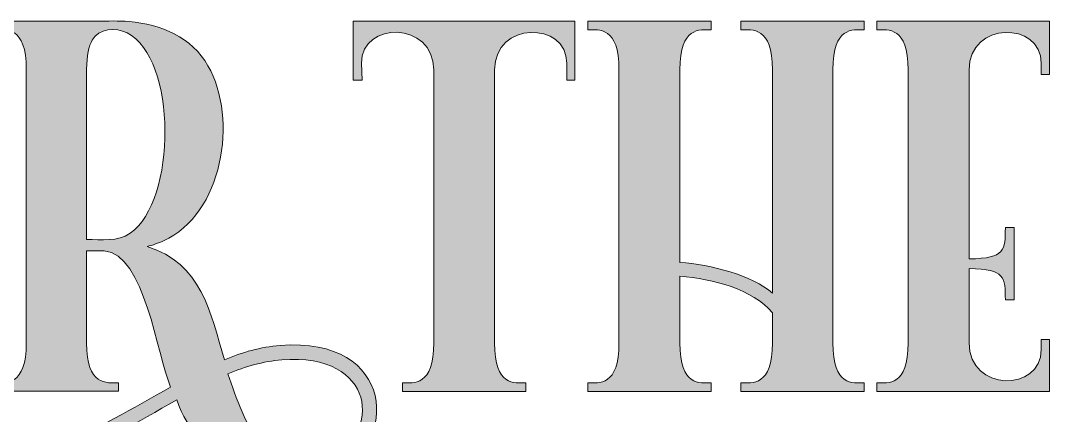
# Model space of a CAD drawing. Header units: inches. Extents: x 54 to 1026, y -1028 to -52.
# Drawn here: x 513 to 1026, y -604 to -408 of the extents above; entities that cross this region are included whole.
import ezdxf

# ---------------------------------------------------------------- set-up
doc = ezdxf.new("R2010")
doc.units = ezdxf.units.IN
doc.header["$MEASUREMENT"] = 0
doc.layers.add('Layer 1', color=7, linetype='Continuous')

# ---------------------------------------------------------------- blocks, each defined once
blk = doc.blocks.new('block 2')
at = {"layer": 'Layer 1', "true_color": 0xffffff}
h = blk.add_hatch(color=7, dxfattribs=at)
h.dxf.hatch_style = 2
edge = h.paths.add_edge_path()
edge.add_spline(control_points=[(471.29, -641.93), (519.06, -638.35), (550.73, -619.45), (590.58, -596.72), (601.05, -627.37), (637.06, -644.99), (667.72, -632.99), (702.46, -619.71), (699.65, -564.79), (642.17, -569.64), (632.47, -570.41), (623.27, -572.96), (614.33, -576.79), (607.43, -553.04), (602.84, -528.51), (575.76, -520.34), (578.83, -519.57), (581.38, -518.55), (583.93, -517.53), (613.31, -504.25), (621.48, -456.99), (606.16, -430.17), (597.99, -415.87), (582.66, -409.48), (566.82, -408.21), (561.46, -407.7), (556.35, -407.95), (550.73, -407.95), (550.73, -407.95), (499.64, -407.95), (499.64, -407.95), (499.64, -407.95), (499.64, -412.04), (499.64, -412.04), (505.52, -412.04), (515.48, -410.5), (515.48, -431.96), (515.48, -431.96), (515.48, -568.36), (515.48, -568.36), (515.48, -589.82), (505.52, -588.29), (499.64, -588.29), (499.64, -588.29), (499.64, -592.37), (499.64, -592.37), (499.64, -592.37), (561.46, -592.37), (561.46, -592.37), (561.46, -592.37), (561.46, -588.29), (561.46, -588.29), (555.58, -588.29), (545.62, -589.82), (545.62, -568.36), (545.62, -568.36), (545.62, -522.39), (545.62, -522.39), (545.62, -522.39), (554.3, -522.39), (554.3, -522.39), (574.74, -524.17), (580.61, -574.24), (587.51, -590.33), (548.69, -612.3), (517.27, -631.2), (470.52, -634.78), (394.15, -640.65), (399.26, -548.18), (450.34, -552.02), (463.37, -553.04), (472.57, -564.02), (473.33, -576.28), (468.74, -575.77), (465.16, -578.84), (463.88, -582.67), (460.05, -593.14), (474.61, -599.01), (479.21, -589.31), (481.76, -583.69), (480.99, -575), (479.46, -568.87), (475.89, -556.36), (464.9, -545.88), (450.86, -544.86), (389.55, -540.26), (384.19, -648.82), (471.29, -641.93)], knot_values=[0, 0, 0, 0, 1, 1, 1, 2, 2, 2, 3, 3, 3, 4, 4, 4, 5, 5, 5, 6, 6, 6, 7, 7, 7, 8, 8, 8, 9, 9, 9, 10, 10, 10, 11, 11, 11, 12, 12, 12, 13, 13, 13, 14, 14, 14, 15, 15, 15, 16, 16, 16, 17, 17, 17, 18, 18, 18, 19, 19, 19, 20, 20, 20, 21, 21, 21, 22, 22, 22, 23, 23, 23, 24, 24, 24, 25, 25, 25, 26, 26, 26, 27, 27, 27, 28, 28, 28, 29, 29, 29, 29], degree=3, periodic=1)
edge = h.paths.add_edge_path()
edge.add_spline(control_points=[(642.94, -576.79), (690.2, -572.96), (693.01, -614.09), (666.44, -625.84), (635.28, -639.63), (624.55, -608.47), (616.12, -583.69), (625.06, -580.11), (633.75, -577.56), (642.94, -576.79)], knot_values=[0, 0, 0, 0, 1, 1, 1, 2, 2, 2, 3, 3, 3, 3], degree=3, periodic=1)
edge = h.paths.add_edge_path()
edge.add_spline(control_points=[(567.33, -513.7), (560.95, -518.04), (553.03, -516.77), (545.62, -516.77), (545.62, -516.77), (545.62, -431.96), (545.62, -431.96), (545.62, -425.07), (546.64, -420.47), (548.43, -417.4), (551.75, -411.53), (560.18, -411.02), (565.8, -413.83), (590.83, -426.34), (590.58, -497.61), (567.33, -513.7)], knot_values=[0, 0, 0, 0, 1, 1, 1, 2, 2, 2, 3, 3, 3, 4, 4, 4, 5, 5, 5, 5], degree=3, periodic=1)
h = blk.add_hatch(color=7, dxfattribs=at)
h.dxf.hatch_style = 2
edge = h.paths.add_edge_path()
edge.add_spline(control_points=[(789.3, -437.33), (789.3, -437.33), (789.3, -425.58), (789.3, -425.58), (789.3, -425.58), (789.3, -407.95), (789.3, -407.95), (789.3, -407.95), (678.7, -407.95), (678.7, -407.95), (678.7, -407.95), (678.7, -425.58), (678.7, -425.58), (678.7, -425.58), (678.7, -437.33), (678.7, -437.33), (678.7, -437.33), (683.04, -437.33), (683.04, -437.33), (683.04, -437.33), (682.79, -428.9), (682.79, -428.9), (682.79, -407.7), (718.8, -407.95), (718.8, -432.22), (718.8, -477.68), (718.8, -522.9), (718.8, -568.36), (718.8, -590.07), (708.84, -588.29), (703.22, -588.29), (703.22, -588.29), (703.22, -592.63), (703.22, -592.63), (723.66, -592.63), (744.35, -592.63), (764.78, -592.63), (764.78, -592.63), (764.78, -588.29), (764.78, -588.29), (759.16, -588.29), (749.2, -590.07), (749.2, -568.36), (749.2, -522.9), (749.2, -477.68), (749.2, -432.22), (749.2, -407.95), (785.22, -407.95), (785.22, -428.9), (785.22, -432.22), (785.22, -436.82), (785.22, -437.33), (785.22, -437.33), (789.3, -437.33), (789.3, -437.33)], knot_values=[0, 0, 0, 0, 1, 1, 1, 2, 2, 2, 3, 3, 3, 4, 4, 4, 5, 5, 5, 6, 6, 6, 7, 7, 7, 8, 8, 8, 9, 9, 9, 10, 10, 10, 11, 11, 11, 12, 12, 12, 13, 13, 13, 14, 14, 14, 15, 15, 15, 16, 16, 16, 17, 17, 17, 18, 18, 18, 18], degree=3, periodic=1)
h = blk.add_hatch(color=7, dxfattribs=at)
h.dxf.hatch_style = 2
edge = h.paths.add_edge_path()
edge.add_spline(control_points=[(872.07, -412.29), (877.69, -412.29), (887.9, -410.5), (887.9, -432.22), (887.9, -432.22), (887.9, -543.59), (887.9, -543.59), (877.69, -534.65), (857.25, -529.28), (841.67, -528.26), (841.67, -528.26), (841.67, -432.22), (841.67, -432.22), (841.67, -410.5), (851.63, -412.29), (857.25, -412.29), (857.25, -412.29), (857.25, -407.95), (857.25, -407.95), (836.82, -407.95), (816.13, -407.95), (795.69, -407.95), (795.69, -407.95), (795.69, -412.29), (795.69, -412.29), (801.31, -412.29), (811.27, -410.5), (811.27, -432.22), (811.27, -477.68), (811.27, -522.9), (811.27, -568.36), (811.27, -590.07), (801.31, -588.29), (795.69, -588.29), (795.69, -588.29), (795.69, -592.63), (795.69, -592.63), (816.13, -592.63), (836.82, -592.63), (857.25, -592.63), (857.25, -592.63), (857.25, -588.29), (857.25, -588.29), (851.63, -588.29), (841.67, -590.07), (841.67, -568.36), (841.67, -568.36), (841.67, -535.16), (841.67, -535.16), (858.27, -536.43), (877.94, -541.54), (887.9, -553.29), (887.9, -553.29), (887.9, -568.36), (887.9, -568.36), (887.9, -590.07), (877.69, -588.29), (872.07, -588.29), (872.07, -588.29), (872.07, -592.63), (872.07, -592.63), (892.76, -592.63), (913.19, -592.63), (933.62, -592.63), (933.62, -592.63), (933.62, -588.29), (933.62, -588.29), (928.01, -588.29), (918.04, -590.07), (918.04, -568.36), (918.04, -522.9), (918.04, -477.68), (918.04, -432.22), (918.04, -410.5), (928.01, -412.29), (933.62, -412.29), (933.62, -412.29), (933.62, -407.95), (933.62, -407.95), (913.19, -407.95), (892.76, -407.95), (872.07, -407.95), (872.07, -407.95), (872.07, -412.29), (872.07, -412.29)], knot_values=[0, 0, 0, 0, 1, 1, 1, 2, 2, 2, 3, 3, 3, 4, 4, 4, 5, 5, 5, 6, 6, 6, 7, 7, 7, 8, 8, 8, 9, 9, 9, 10, 10, 10, 11, 11, 11, 12, 12, 12, 13, 13, 13, 14, 14, 14, 15, 15, 15, 16, 16, 16, 17, 17, 17, 18, 18, 18, 19, 19, 19, 20, 20, 20, 21, 21, 21, 22, 22, 22, 23, 23, 23, 24, 24, 24, 25, 25, 25, 26, 26, 26, 27, 27, 27, 28, 28, 28, 28], degree=3, periodic=1)
h = blk.add_hatch(color=7, dxfattribs=at)
h.dxf.hatch_style = 2
edge = h.paths.add_edge_path()
edge.add_spline(control_points=[(1026.09, -434.52), (1026.09, -434.52), (1026.09, -407.95), (1026.09, -407.95), (1026.09, -407.95), (940.01, -407.95), (940.01, -407.95), (940.01, -407.95), (940.01, -412.29), (940.01, -412.29), (945.63, -412.29), (955.59, -410.5), (955.59, -432.22), (955.59, -477.68), (955.59, -522.9), (955.59, -568.36), (955.59, -590.07), (945.63, -588.29), (940.01, -588.29), (940.01, -588.29), (940.01, -592.63), (940.01, -592.63), (940.01, -592.63), (1026.09, -592.63), (1026.09, -592.63), (1026.09, -592.63), (1026.09, -566.57), (1026.09, -566.57), (1026.09, -566.57), (1022, -566.57), (1022, -566.57), (1022, -566.57), (1022, -571.68), (1022, -571.68), (1022, -592.89), (985.99, -592.89), (985.99, -568.36), (985.99, -568.36), (985.99, -531.32), (985.99, -531.32), (1004.38, -531.58), (1003.87, -535.67), (1004.12, -546.91), (1004.12, -546.91), (1008.47, -546.91), (1008.47, -546.91), (1008.47, -534.9), (1008.47, -522.9), (1008.47, -510.89), (1008.47, -510.89), (1004.12, -510.89), (1004.12, -510.89), (1003.87, -522.13), (1004.38, -526.22), (985.99, -526.47), (985.99, -526.47), (985.99, -432.22), (985.99, -432.22), (985.99, -407.95), (1022, -407.95), (1022, -428.9), (1022, -432.22), (1022, -434), (1022, -434.52), (1022, -434.52), (1026.09, -434.52), (1026.09, -434.52)], knot_values=[0, 0, 0, 0, 1, 1, 1, 2, 2, 2, 3, 3, 3, 4, 4, 4, 5, 5, 5, 6, 6, 6, 7, 7, 7, 8, 8, 8, 9, 9, 9, 10, 10, 10, 11, 11, 11, 12, 12, 12, 13, 13, 13, 14, 14, 14, 15, 15, 15, 16, 16, 16, 17, 17, 17, 18, 18, 18, 19, 19, 19, 20, 20, 20, 21, 21, 21, 22, 22, 22, 22], degree=3, periodic=1)
at = {"layer": 'Layer 1', "lineweight": 0}
for points, knots in [([(471.29, -641.93), (519.06, -638.35), (550.73, -619.45), (590.58, -596.72), (601.05, -627.37), (637.06, -644.99), (667.72, -632.99), (702.46, -619.71), (699.65, -564.79), (642.17, -569.64), (632.47, -570.41), (623.27, -572.96), (614.33, -576.79), (607.43, -553.04), (602.84, -528.51), (575.76, -520.34), (578.83, -519.57), (581.38, -518.55), (583.93, -517.53), (613.31, -504.25), (621.48, -456.99), (606.16, -430.17), (597.99, -415.87), (582.66, -409.48), (566.82, -408.21), (561.46, -407.7), (556.35, -407.95), (550.73, -407.95), (550.73, -407.95), (499.64, -407.95), (499.64, -407.95), (499.64, -407.95), (499.64, -412.04), (499.64, -412.04), (505.52, -412.04), (515.48, -410.5), (515.48, -431.96), (515.48, -431.96), (515.48, -568.36), (515.48, -568.36), (515.48, -589.82), (505.52, -588.29), (499.64, -588.29), (499.64, -588.29), (499.64, -592.37), (499.64, -592.37), (499.64, -592.37), (561.46, -592.37), (561.46, -592.37), (561.46, -592.37), (561.46, -588.29), (561.46, -588.29), (555.58, -588.29), (545.62, -589.82), (545.62, -568.36), (545.62, -568.36), (545.62, -522.39), (545.62, -522.39), (545.62, -522.39), (554.3, -522.39), (554.3, -522.39), (574.74, -524.17), (580.61, -574.24), (587.51, -590.33), (548.69, -612.3), (517.27, -631.2), (470.52, -634.78), (394.15, -640.65), (399.26, -548.18), (450.34, -552.02), (463.37, -553.04), (472.57, -564.02), (473.33, -576.28), (468.74, -575.77), (465.16, -578.84), (463.88, -582.67), (460.05, -593.14), (474.61, -599.01), (479.21, -589.31), (481.76, -583.69), (480.99, -575), (479.46, -568.87), (475.89, -556.36), (464.9, -545.88), (450.86, -544.86), (389.55, -540.26), (384.19, -648.82), (471.29, -641.93)], [0, 0, 0, 0, 1, 1, 1, 2, 2, 2, 3, 3, 3, 4, 4, 4, 5, 5, 5, 6, 6, 6, 7, 7, 7, 8, 8, 8, 9, 9, 9, 10, 10, 10, 11, 11, 11, 12, 12, 12, 13, 13, 13, 14, 14, 14, 15, 15, 15, 16, 16, 16, 17, 17, 17, 18, 18, 18, 19, 19, 19, 20, 20, 20, 21, 21, 21, 22, 22, 22, 23, 23, 23, 24, 24, 24, 25, 25, 25, 26, 26, 26, 27, 27, 27, 28, 28, 28, 29, 29, 29, 29]), ([(789.3, -437.33), (789.3, -437.33), (789.3, -425.58), (789.3, -425.58), (789.3, -425.58), (789.3, -407.95), (789.3, -407.95), (789.3, -407.95), (678.7, -407.95), (678.7, -407.95), (678.7, -407.95), (678.7, -425.58), (678.7, -425.58), (678.7, -425.58), (678.7, -437.33), (678.7, -437.33), (678.7, -437.33), (683.04, -437.33), (683.04, -437.33), (683.04, -437.33), (682.79, -428.9), (682.79, -428.9), (682.79, -407.7), (718.8, -407.95), (718.8, -432.22), (718.8, -477.68), (718.8, -522.9), (718.8, -568.36), (718.8, -590.07), (708.84, -588.29), (703.22, -588.29), (703.22, -588.29), (703.22, -592.63), (703.22, -592.63), (723.66, -592.63), (744.35, -592.63), (764.78, -592.63), (764.78, -592.63), (764.78, -588.29), (764.78, -588.29), (759.16, -588.29), (749.2, -590.07), (749.2, -568.36), (749.2, -522.9), (749.2, -477.68), (749.2, -432.22), (749.2, -407.95), (785.22, -407.95), (785.22, -428.9), (785.22, -432.22), (785.22, -436.82), (785.22, -437.33), (785.22, -437.33), (789.3, -437.33), (789.3, -437.33)], [0, 0, 0, 0, 1, 1, 1, 2, 2, 2, 3, 3, 3, 4, 4, 4, 5, 5, 5, 6, 6, 6, 7, 7, 7, 8, 8, 8, 9, 9, 9, 10, 10, 10, 11, 11, 11, 12, 12, 12, 13, 13, 13, 14, 14, 14, 15, 15, 15, 16, 16, 16, 17, 17, 17, 18, 18, 18, 18]), ([(872.07, -412.29), (877.69, -412.29), (887.9, -410.5), (887.9, -432.22), (887.9, -432.22), (887.9, -543.59), (887.9, -543.59), (877.69, -534.65), (857.25, -529.28), (841.67, -528.26), (841.67, -528.26), (841.67, -432.22), (841.67, -432.22), (841.67, -410.5), (851.63, -412.29), (857.25, -412.29), (857.25, -412.29), (857.25, -407.95), (857.25, -407.95), (836.82, -407.95), (816.13, -407.95), (795.69, -407.95), (795.69, -407.95), (795.69, -412.29), (795.69, -412.29), (801.31, -412.29), (811.27, -410.5), (811.27, -432.22), (811.27, -477.68), (811.27, -522.9), (811.27, -568.36), (811.27, -590.07), (801.31, -588.29), (795.69, -588.29), (795.69, -588.29), (795.69, -592.63), (795.69, -592.63), (816.13, -592.63), (836.82, -592.63), (857.25, -592.63), (857.25, -592.63), (857.25, -588.29), (857.25, -588.29), (851.63, -588.29), (841.67, -590.07), (841.67, -568.36), (841.67, -568.36), (841.67, -535.16), (841.67, -535.16), (858.27, -536.43), (877.94, -541.54), (887.9, -553.29), (887.9, -553.29), (887.9, -568.36), (887.9, -568.36), (887.9, -590.07), (877.69, -588.29), (872.07, -588.29), (872.07, -588.29), (872.07, -592.63), (872.07, -592.63), (892.76, -592.63), (913.19, -592.63), (933.62, -592.63), (933.62, -592.63), (933.62, -588.29), (933.62, -588.29), (928.01, -588.29), (918.04, -590.07), (918.04, -568.36), (918.04, -522.9), (918.04, -477.68), (918.04, -432.22), (918.04, -410.5), (928.01, -412.29), (933.62, -412.29), (933.62, -412.29), (933.62, -407.95), (933.62, -407.95), (913.19, -407.95), (892.76, -407.95), (872.07, -407.95), (872.07, -407.95), (872.07, -412.29), (872.07, -412.29)], [0, 0, 0, 0, 1, 1, 1, 2, 2, 2, 3, 3, 3, 4, 4, 4, 5, 5, 5, 6, 6, 6, 7, 7, 7, 8, 8, 8, 9, 9, 9, 10, 10, 10, 11, 11, 11, 12, 12, 12, 13, 13, 13, 14, 14, 14, 15, 15, 15, 16, 16, 16, 17, 17, 17, 18, 18, 18, 19, 19, 19, 20, 20, 20, 21, 21, 21, 22, 22, 22, 23, 23, 23, 24, 24, 24, 25, 25, 25, 26, 26, 26, 27, 27, 27, 28, 28, 28, 28]), ([(1026.09, -434.52), (1026.09, -434.52), (1026.09, -407.95), (1026.09, -407.95), (1026.09, -407.95), (940.01, -407.95), (940.01, -407.95), (940.01, -407.95), (940.01, -412.29), (940.01, -412.29), (945.63, -412.29), (955.59, -410.5), (955.59, -432.22), (955.59, -477.68), (955.59, -522.9), (955.59, -568.36), (955.59, -590.07), (945.63, -588.29), (940.01, -588.29), (940.01, -588.29), (940.01, -592.63), (940.01, -592.63), (940.01, -592.63), (1026.09, -592.63), (1026.09, -592.63), (1026.09, -592.63), (1026.09, -566.57), (1026.09, -566.57), (1026.09, -566.57), (1022, -566.57), (1022, -566.57), (1022, -566.57), (1022, -571.68), (1022, -571.68), (1022, -592.89), (985.99, -592.89), (985.99, -568.36), (985.99, -568.36), (985.99, -531.32), (985.99, -531.32), (1004.38, -531.58), (1003.87, -535.67), (1004.12, -546.91), (1004.12, -546.91), (1008.47, -546.91), (1008.47, -546.91), (1008.47, -534.9), (1008.47, -522.9), (1008.47, -510.89), (1008.47, -510.89), (1004.12, -510.89), (1004.12, -510.89), (1003.87, -522.13), (1004.38, -526.22), (985.99, -526.47), (985.99, -526.47), (985.99, -432.22), (985.99, -432.22), (985.99, -407.95), (1022, -407.95), (1022, -428.9), (1022, -432.22), (1022, -434), (1022, -434.52), (1022, -434.52), (1026.09, -434.52), (1026.09, -434.52)], [0, 0, 0, 0, 1, 1, 1, 2, 2, 2, 3, 3, 3, 4, 4, 4, 5, 5, 5, 6, 6, 6, 7, 7, 7, 8, 8, 8, 9, 9, 9, 10, 10, 10, 11, 11, 11, 12, 12, 12, 13, 13, 13, 14, 14, 14, 15, 15, 15, 16, 16, 16, 17, 17, 17, 18, 18, 18, 19, 19, 19, 20, 20, 20, 21, 21, 21, 22, 22, 22, 22]), ([(567.33, -513.7), (560.95, -518.04), (553.03, -516.77), (545.62, -516.77), (545.62, -516.77), (545.62, -431.96), (545.62, -431.96), (545.62, -425.07), (546.64, -420.47), (548.43, -417.4), (551.75, -411.53), (560.18, -411.02), (565.8, -413.83), (590.83, -426.34), (590.58, -497.61), (567.33, -513.7)], [0, 0, 0, 0, 1, 1, 1, 2, 2, 2, 3, 3, 3, 4, 4, 4, 5, 5, 5, 5]), ([(642.94, -576.79), (690.2, -572.96), (693.01, -614.09), (666.44, -625.84), (635.28, -639.63), (624.55, -608.47), (616.12, -583.69), (625.06, -580.11), (633.75, -577.56), (642.94, -576.79)], [0, 0, 0, 0, 1, 1, 1, 2, 2, 2, 3, 3, 3, 3])]:
    blk.add_open_spline(points, degree=3, knots=knots, dxfattribs=at)

msp = doc.modelspace()

# ---------------------------------------------------------------- block references
at = {"layer": 'Layer 1'}
msp.add_blockref('block 2', (0, 0), dxfattribs=at)

doc.saveas('drawing.dxf')
